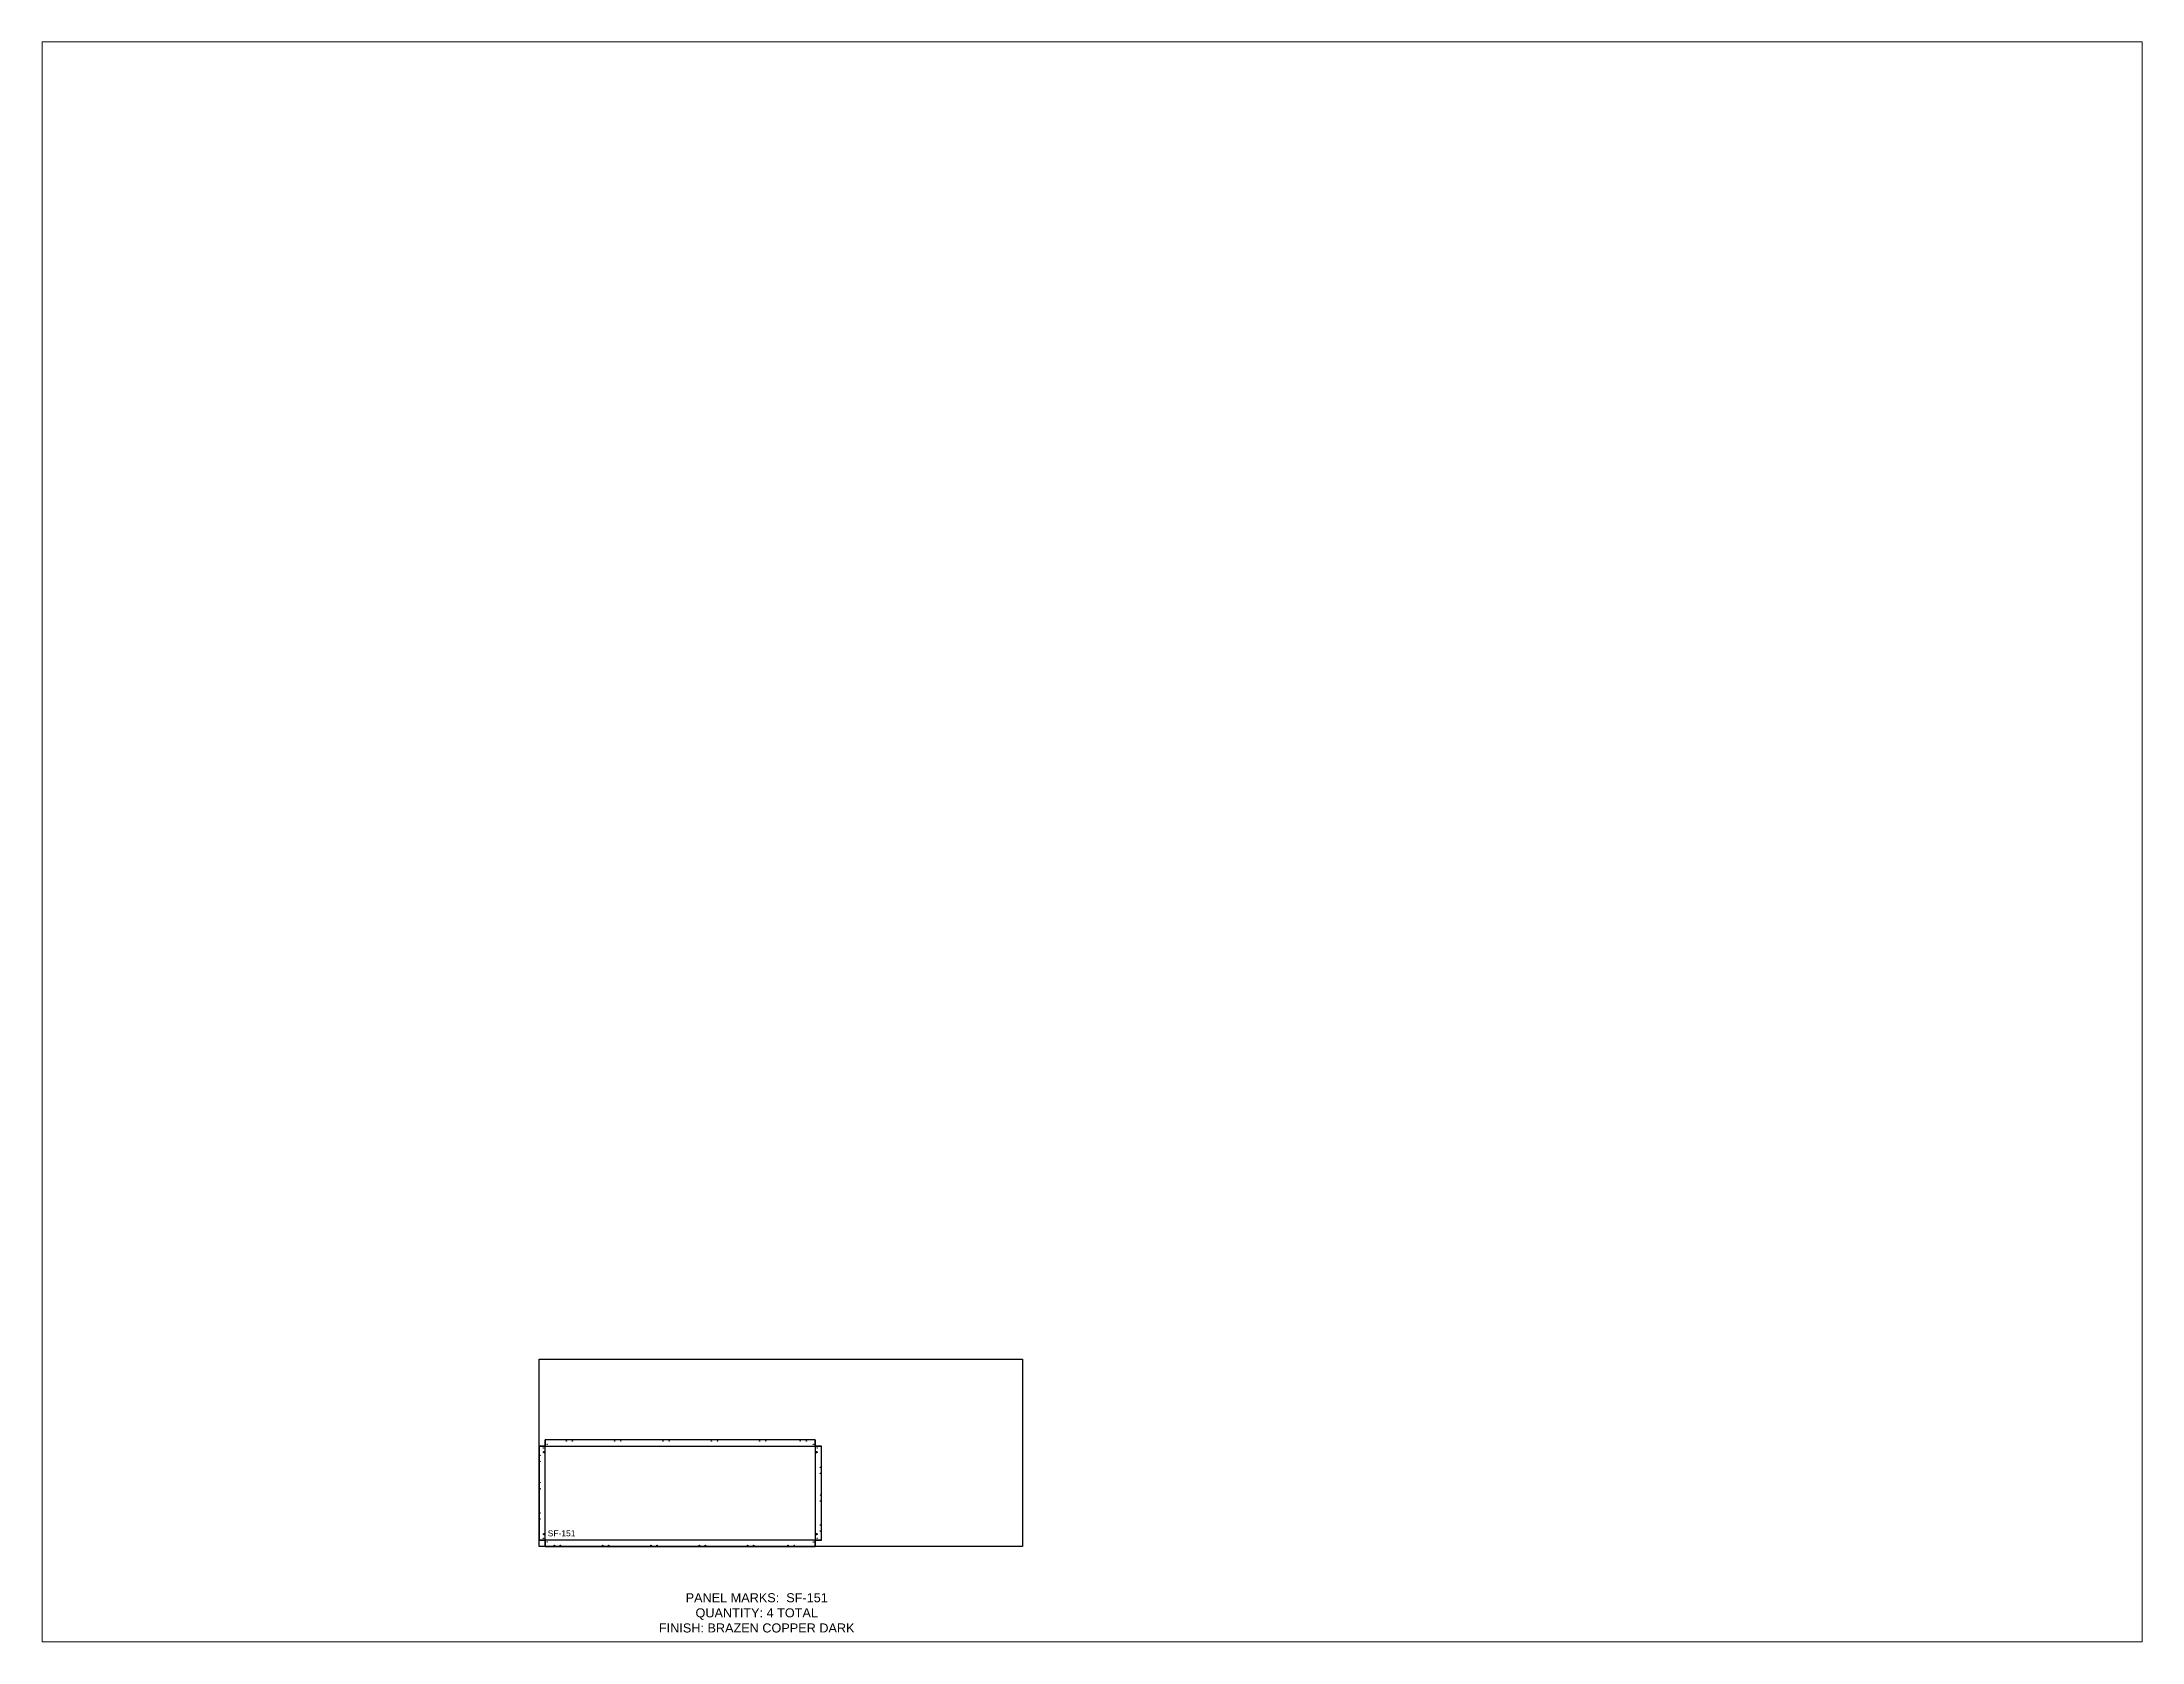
# Paper-space layout 'Layout1' of a CAD drawing. Header units: inches. Extents: x 1.05 to 9.45, y 0.8 to 7.2.
# The model-space entities are those that its viewports show. They can reach past a viewport. Long polylines and large blocks are cut down to what shows.
import ezdxf

# ---------------------------------------------------------------- set-up
doc = ezdxf.new("R2010")
doc.units = ezdxf.units.IN
doc.header["$MEASUREMENT"] = 0
doc.linetypes.add('HIDDEN', pattern=[0.375, 0.25, -0.125])
doc.linetypes.add('PHANTOM', pattern=[2.5, 1.25, -0.25, 0.25, -0.25, 0.25, -0.25])
for name, color, linetype in [('CUT', 7, 'Continuous'), ('DIMS', 1, 'Continuous'), ('HOLES', 6, 'Continuous'), ('ROUT', 1, 'HIDDEN'), ('SHEET', 5, 'PHANTOM'), ('TEXT', 2, 'PHANTOM'), ('WEEPS', 3, 'HIDDEN')]:
    doc.layers.add(name, color=color, linetype=linetype)
doc.styles.get("Standard").update_dxf_attribs({"font": 'arial.ttf'})

msp = doc.modelspace()

# ---------------------------------------------------------------- linework, layer by layer
at = {"layer": 'CUT', "ltscale": 0.25}
msp.add_lwpolyline([(2.06, 0), (91.44, 0), (91.44, 2.06), (93.5, 2.06), (93.5, 33.19), (91.44, 33.19), (91.44, 35.25), (2.06, 35.25), (2.06, 33.19), (0, 33.19), (0, 2.06), (2.06, 2.06)], close=True, dxfattribs=at)
at = {"layer": 'HOLES', "ltscale": 0.25}
for centre in [(9.07, 34.87), (11.07, 34.87), (25.07, 34.87), (27.07, 34.87), (41.07, 34.87), (43.07, 34.87), (57.07, 34.87), (59.07, 34.87), (73.07, 34.87), (75.07, 34.87), (86.43, 34.87), (88.43, 34.87), (0.37, 30.18), (0.37, 28.18), (1.44, 32.56), (2.69, 33.81), (90.81, 33.81), (92.06, 32.56), (0.37, 21.06), (93.12, 26.18), (93.12, 24.18), (0.37, 19.06), (93.12, 17.06), (93.12, 15.06), (0.37, 11.07), (0.37, 9.07), (93.12, 7.07), (1.44, 2.69), (2.69, 1.44), (5.06, 0.37), (7.06, 0.37), (21.06, 0.37), (23.06, 0.37), (37.06, 0.37), (39.06, 0.37), (53.06, 0.37), (55.06, 0.37), (69.06, 0.37), (71.06, 0.37), (82.44, 0.37), (84.44, 0.37), (90.81, 1.44), (92.06, 2.69), (93.12, 5.07)]:
    msp.add_circle(centre, 0.0625, dxfattribs=at)
at = {"layer": 'ROUT', "ltscale": 0.25}
for p, q in [((2.06, 0), (2.06, 35.25)), ((91.44, 35.25), (91.44, 0)), ((0, 33.19), (93.5, 33.19)), ((93.5, 2.06), (0, 2.06))]:
    msp.add_line(p, q, dxfattribs=at)
at = {"layer": 'SHEET'}
msp.add_lwpolyline([(0, 62), (160, 62), (160, 0), (0, 0)], close=True, dxfattribs=at)
at = {"layer": 'WEEPS', "ltscale": 0.25}
for centre in [(1.66, 31.19), (91.84, 31.19), (1.66, 4.06), (91.84, 4.06)]:
    msp.add_circle(centre, 0.188, dxfattribs=at)

# ---------------------------------------------------------------- texts
at = {"layer": 'DIMS', "ltscale": 0.25, "insert": (7.47, 5.34), "char_height": 2, "attachment_point": 2}
msp.add_mtext_dynamic_manual_height_columns('SF-151', width=3.0859, gutter_width=10, heights=[2.07], dxfattribs=at)
at = {"layer": 'TEXT', "insert": (72.05, -22.01), "char_height": 3, "attachment_point": 5}
msp.add_mtext_dynamic_manual_height_columns('\\pxt44;PANEL MARKS:  SF-151\\P\\ptz;QUANTITY: 4 TOTAL\\PFINISH: BRAZEN COPPER DARK', width=199.7409, gutter_width=1, heights=[0], dxfattribs=at)

psp = doc.layouts.get("Layout1")

# ---------------------------------------------------------------- viewports
at = {"layer": 'CUT'}
psp.add_viewport(center=(5.25, 4), size=(8.4, 6.4), view_center_point=(183.0157, 233.1318), view_height=529.538938, dxfattribs=at)

doc.saveas('drawing.dxf')
